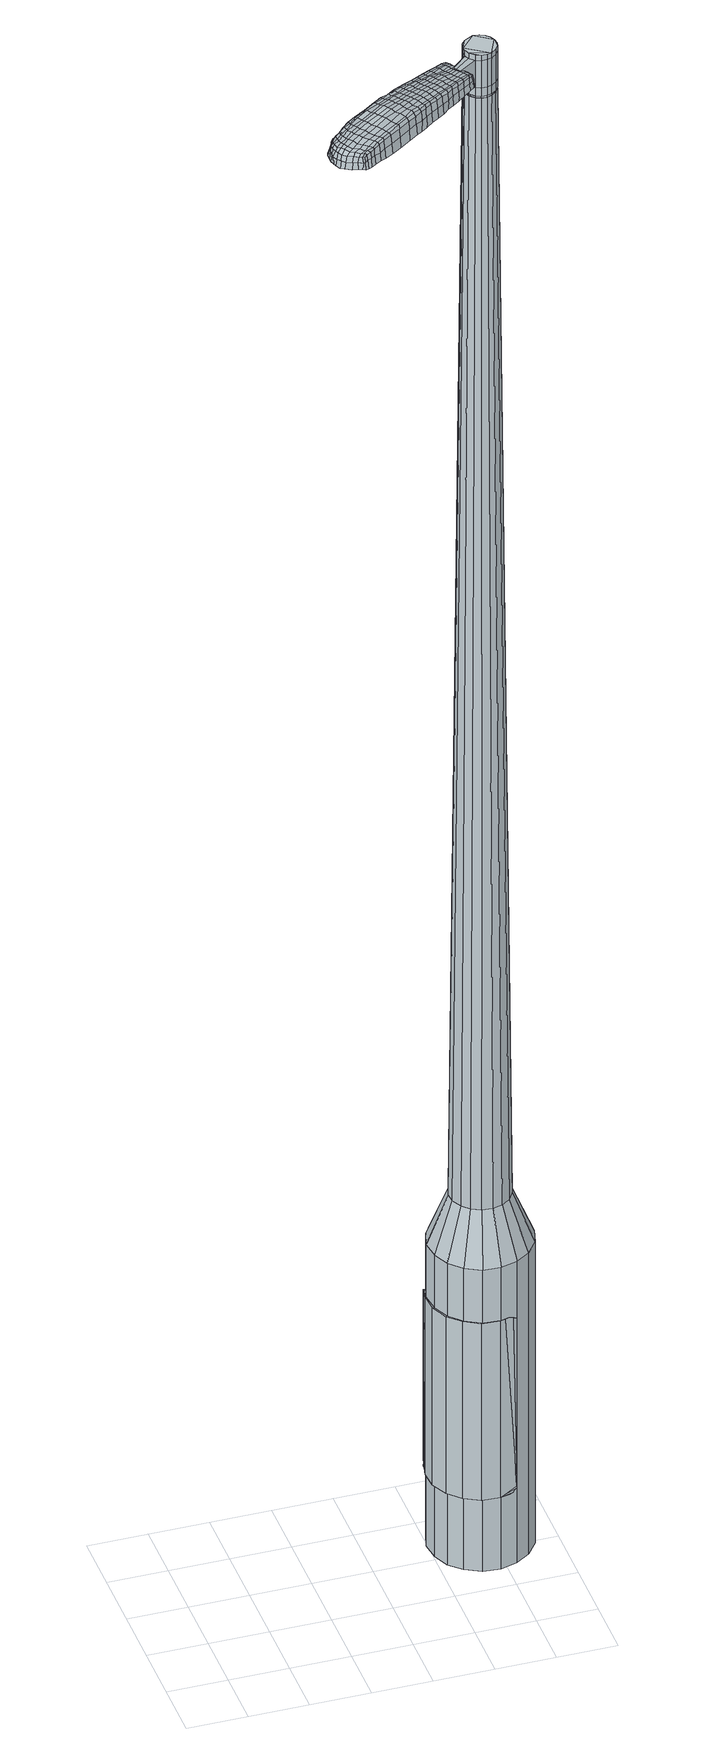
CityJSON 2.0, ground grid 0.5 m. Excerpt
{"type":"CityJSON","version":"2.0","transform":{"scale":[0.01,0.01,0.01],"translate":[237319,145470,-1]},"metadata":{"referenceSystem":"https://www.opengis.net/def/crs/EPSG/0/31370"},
"CityObjects":{
"object1":{"type":"GenericCityObject","attributes":{"cluster":597,"mean_distance_to_centroid":0.221,"new_centroid_x":237321.42,"new_centroid_y":145471.18,"mean_distance_to_camera":27.8,"H1":14.69,"H2":14.58,"Z_final":116.41,"cluster2":-1,"proj_x":237318.41,"proj_y":145466.87,"id_line":72420,"bearing_l":304.95,"distance":5.25,"orientation":"right","G_obj":214.95},"geometry":[{"type":"MultiSurface","lod":"2","boundaries":[[[0,1,2,3]],[[1,4,5,2]],[[4,6,7,5]],[[6,8,9,7]],[[8,10,11,9]],[[10,12,13,11]],[[12,14,15,13]],[[14,16,17,15]],[[16,18,19,17]],[[18,20,21,19]],[[20,22,23,21]],[[22,24,25,23]],[[24,26,27,25]],[[26,28,29,27]],[[28,30,31,29]],[[30,32,33,31]],[[32,34,35,33]],[[34,0,3,35]],[[36,37,38,39]],[[38,40,41,42]],[[41,43,42]],[[42,44,45,46]],[[45,47,46]],[[46,48,49,50]],[[49,51,50]],[[42,46,50,38]],[[50,52,39,38]],[[53,36,39]],[[2,5,7,35]],[[7,9,11,15]],[[11,13,15]],[[15,17,19,23]],[[19,21,23]],[[23,25,27,31]],[[27,29,31]],[[15,23,31,7]],[[31,33,35,7]],[[3,2,35]],[[1,0,54,55]],[[0,34,56,54]],[[34,32,57,56]],[[32,30,58,57]],[[30,28,59,58]],[[28,26,60,59]],[[26,24,61,60]],[[24,22,62,61]],[[22,20,63,62]],[[20,18,64,63]],[[18,16,65,64]],[[16,14,66,65]],[[14,12,67,66]],[[12,10,68,67]],[[10,8,69,68]],[[8,6,70,69]],[[6,4,71,70]],[[4,1,55,71]],[[55,54,72,73]],[[54,56,74,72]],[[56,57,75,74]],[[57,58,76,75]],[[58,59,77,76]],[[59,60,78,77]],[[60,61,79,78]],[[61,62,80,79]],[[62,63,81,80]],[[63,64,82,81]],[[64,65,83,82]],[[65,66,84,83]],[[66,67,85,84]],[[67,68,86,85]],[[68,69,87,86]],[[69,70,88,87]],[[70,71,89,88]],[[71,55,73,89]],[[90,91,92,93]],[[94,95,91,90]],[[96,97,95,94]],[[76,98,97,96]],[[99,100,98,76]],[[101,102,100,99]],[[103,104,102,101]],[[105,106,104,103]],[[81,107,106,105]],[[82,108,107,81]],[[83,109,108,82]],[[84,110,109,83]],[[111,112,110,84]],[[86,113,112,111]],[[114,115,113,86]],[[116,117,115,114]],[[118,119,117,116]],[[93,92,119,118]],[[120,121,122,123]],[[124,120,123,125]],[[126,124,125,127]],[[128,126,127,129]],[[130,128,129,131]],[[132,130,131,133]],[[134,132,133,135]],[[136,134,135,137]],[[138,136,137,139]],[[140,138,139,141]],[[142,140,141,143]],[[144,142,143,145]],[[146,144,145,147]],[[148,146,147,149]],[[150,148,149,151]],[[152,150,151,153]],[[73,72,90,93]],[[72,74,94,90]],[[74,75,96,94]],[[75,76,96]],[[77,99,76]],[[77,78,101,99]],[[78,79,103,101]],[[79,80,105,103]],[[80,81,105]],[[85,111,84]],[[85,86,111]],[[87,114,86]],[[87,88,116,114]],[[88,89,118,116]],[[89,73,93,118]],[[154,155,92,91]],[[155,156,119,92]],[[156,157,117,119]],[[157,158,115,117]],[[158,113,115]],[[159,112,113]],[[159,110,112]],[[160,106,107]],[[160,161,104,106]],[[161,162,102,104]],[[162,163,100,102]],[[163,98,100]],[[164,97,98]],[[164,165,95,97]],[[165,154,91,95]],[[39,52,152,166]],[[155,154,167,153]],[[53,39,166,121]],[[154,165,122,167]],[[36,53,121,120]],[[165,164,123,122]],[[37,36,120,124]],[[164,98,125,123]],[[38,37,124,126]],[[98,163,127,125]],[[40,38,126,128]],[[163,162,129,127]],[[41,40,128,130]],[[162,161,131,129]],[[43,41,130,132]],[[161,160,133,131]],[[42,43,132,134]],[[160,107,135,133]],[[44,42,134,136]],[[107,108,137,135]],[[45,44,136,138]],[[108,109,139,137]],[[47,45,138,140]],[[109,110,141,139]],[[46,47,140,142]],[[110,159,143,141]],[[48,46,142,144]],[[159,113,145,143]],[[49,48,144,146]],[[113,158,147,145]],[[51,49,146,148]],[[158,157,149,147]],[[50,51,148,150]],[[157,156,151,149]],[[52,50,150,152]],[[156,155,153,151]],[[152,153,168,169]],[[153,167,170,168]],[[167,122,171,170]],[[122,121,172,171]],[[121,166,173,172]],[[166,152,169,173]],[[174,175,176,177]],[[178,174,177,179]],[[174,178,180,181]],[[175,174,181,182]],[[183,184,185,186]],[[187,183,186,188]],[[183,187,189,190]],[[184,183,190,191]],[[192,193,194,195]],[[196,192,195,197]],[[192,196,198,199]],[[193,192,199,200]],[[201,202,203,204]],[[205,201,204,206]],[[201,205,207,208]],[[202,201,208,209]],[[210,211,212,213]],[[214,210,213,215]],[[210,214,216,217]],[[211,210,217,218]],[[219,220,221,222]],[[223,219,222,224]],[[219,223,225,226]],[[220,219,226,227]],[[228,229,230,231]],[[220,228,231,221]],[[228,220,227,232]],[[229,228,232,233]],[[234,235,236,237]],[[229,234,237,230]],[[234,229,233,238]],[[235,234,238,239]],[[240,178,179,241]],[[235,240,241,236]],[[240,235,239,242]],[[178,240,242,180]],[[243,244,245,246]],[[247,243,246,248]],[[243,247,249,250]],[[244,243,250,251]],[[252,253,254,255]],[[244,252,255,245]],[[252,244,251,256]],[[253,252,256,257]],[[258,259,260,261]],[[253,258,261,254]],[[258,253,257,262]],[[259,258,262,263]],[[264,265,266,267]],[[259,264,267,260]],[[264,259,263,268]],[[265,264,268,269]],[[270,175,182,271]],[[265,270,271,266]],[[270,265,269,272]],[[175,270,272,176]],[[273,274,275,276]],[[277,273,276,278]],[[273,277,279,280]],[[274,273,280,281]],[[282,283,284,285]],[[274,282,285,275]],[[282,274,281,286]],[[283,282,286,287]],[[288,289,290,291]],[[283,288,291,284]],[[288,283,287,292]],[[289,288,292,293]],[[294,187,188,295]],[[289,294,295,290]],[[294,289,293,296]],[[187,294,296,189]],[[297,298,299,300]],[[301,297,300,302]],[[297,301,303,304]],[[298,297,304,305]],[[306,307,308,309]],[[298,306,309,299]],[[306,298,305,310]],[[307,306,310,311]],[[312,313,314,315]],[[307,312,315,308]],[[312,307,311,316]],[[313,312,316,317]],[[318,319,320,321]],[[313,318,321,314]],[[318,313,317,322]],[[319,318,322,323]],[[324,184,191,325]],[[319,324,325,320]],[[324,319,323,326]],[[184,324,326,185]],[[327,213,212,328]],[[329,327,328,330]],[[327,329,331,332]],[[213,327,332,215]],[[333,329,330,334]],[[335,333,334,336]],[[333,335,337,338]],[[329,333,338,331]],[[339,335,336,340]],[[341,339,340,342]],[[339,341,343,344]],[[335,339,344,337]],[[345,341,342,346]],[[347,345,346,348]],[[345,347,349,350]],[[341,345,350,343]],[[351,347,348,352]],[[202,351,352,203]],[[351,202,209,353]],[[347,351,353,349]],[[354,355,200,199]],[[356,354,199,198]],[[354,356,357,358]],[[355,354,358,359]],[[360,361,359,358]],[[362,360,358,357]],[[360,362,363,364]],[[361,360,364,365]],[[366,367,365,364]],[[368,366,364,363]],[[366,368,369,370]],[[367,366,370,371]],[[372,373,371,370]],[[374,372,370,369]],[[372,374,207,205]],[[373,372,205,206]],[[375,376,377,378]],[[277,375,378,279]],[[375,277,278,379]],[[376,375,379,380]],[[381,196,197,382]],[[376,381,382,377]],[[381,376,380,383]],[[196,381,383,198]],[[384,385,386,387]],[[223,384,387,225]],[[384,223,224,388]],[[385,384,388,389]],[[390,391,392,393]],[[385,390,393,386]],[[390,385,389,394]],[[391,390,394,395]],[[396,193,200,397]],[[391,396,397,392]],[[396,391,395,398]],[[193,396,398,194]],[[399,400,401,402]],[[181,399,402,182]],[[399,181,180,403]],[[400,399,403,404]],[[405,406,407,408]],[[400,405,408,401]],[[405,400,404,409]],[[406,405,409,410]],[[411,204,203,412]],[[406,411,412,407]],[[411,406,410,413]],[[204,411,413,206]],[[414,415,416,417]],[[186,414,417,188]],[[414,186,185,418]],[[415,414,418,419]],[[420,208,207,421]],[[415,420,421,416]],[[420,415,419,422]],[[208,420,422,209]],[[423,424,425,426]],[[301,423,426,303]],[[423,301,302,427]],[[424,423,427,428]],[[429,214,215,430]],[[424,429,430,425]],[[429,424,428,431]],[[214,429,431,216]],[[432,433,434,435]],[[247,432,435,249]],[[432,247,248,436]],[[433,432,436,437]],[[438,439,440,441]],[[433,438,441,434]],[[438,433,437,442]],[[439,438,442,443]],[[444,211,218,445]],[[439,444,445,440]],[[444,439,443,446]],[[211,444,446,212]],[[447,448,437,436]],[[246,447,436,248]],[[447,246,245,449]],[[448,447,449,450]],[[451,452,443,442]],[[448,451,442,437]],[[451,448,450,453]],[[452,451,453,454]],[[455,328,212,446]],[[452,455,446,443]],[[455,452,454,456]],[[328,455,456,330]],[[457,458,459,460]],[[304,457,460,305]],[[457,304,303,426]],[[458,457,426,425]],[[461,332,331,462]],[[458,461,462,459]],[[461,458,425,430]],[[332,461,430,215]],[[463,464,450,449]],[[255,463,449,245]],[[463,255,254,465]],[[464,463,465,466]],[[467,468,454,453]],[[464,467,453,450]],[[467,464,466,469]],[[468,467,469,470]],[[471,334,330,456]],[[468,471,456,454]],[[471,468,470,472]],[[334,471,472,336]],[[473,474,475,476]],[[310,473,476,311]],[[473,310,305,460]],[[474,473,460,459]],[[477,338,337,478]],[[474,477,478,475]],[[477,474,459,462]],[[338,477,462,331]],[[479,480,466,465]],[[261,479,465,254]],[[479,261,260,481]],[[480,479,481,482]],[[483,484,470,469]],[[480,483,469,466]],[[483,480,482,485]],[[484,483,485,486]],[[487,340,336,472]],[[484,487,472,470]],[[487,484,486,488]],[[340,487,488,342]],[[489,490,491,492]],[[316,489,492,317]],[[489,316,311,476]],[[490,489,476,475]],[[493,344,343,494]],[[490,493,494,491]],[[493,490,475,478]],[[344,493,478,337]],[[495,496,482,481]],[[267,495,481,260]],[[495,267,266,497]],[[496,495,497,498]],[[499,500,486,485]],[[496,499,485,482]],[[499,496,498,501]],[[500,499,501,502]],[[503,346,342,488]],[[500,503,488,486]],[[503,500,502,504]],[[346,503,504,348]],[[505,506,507,508]],[[322,505,508,323]],[[505,322,317,492]],[[506,505,492,491]],[[509,350,349,510]],[[506,509,510,507]],[[509,506,491,494]],[[350,509,494,343]],[[511,512,498,497]],[[271,511,497,266]],[[511,271,182,402]],[[512,511,402,401]],[[513,514,502,501]],[[512,513,501,498]],[[513,512,401,408]],[[514,513,408,407]],[[515,352,348,504]],[[514,515,504,502]],[[515,514,407,412]],[[352,515,412,203]],[[516,517,419,418]],[[326,516,418,185]],[[516,326,323,508]],[[517,516,508,507]],[[518,353,209,422]],[[517,518,422,419]],[[518,517,507,510]],[[353,518,510,349]],[[519,520,380,379]],[[276,519,379,278]],[[519,276,275,521]],[[520,519,521,522]],[[523,356,198,383]],[[520,523,383,380]],[[523,520,522,524]],[[356,523,524,357]],[[525,526,527,528]],[[226,525,528,227]],[[525,226,225,387]],[[526,525,387,386]],[[529,530,531,532]],[[526,529,532,527]],[[529,526,386,393]],[[530,529,393,392]],[[533,355,359,534]],[[530,533,534,531]],[[533,530,392,397]],[[355,533,397,200]],[[535,536,522,521]],[[285,535,521,275]],[[535,285,284,537]],[[536,535,537,538]],[[539,362,357,524]],[[536,539,524,522]],[[539,536,538,540]],[[362,539,540,363]],[[541,542,543,544]],[[232,541,544,233]],[[541,232,227,528]],[[542,541,528,527]],[[545,546,547,548]],[[542,545,548,543]],[[545,542,527,532]],[[546,545,532,531]],[[549,361,365,550]],[[546,549,550,547]],[[549,546,531,534]],[[361,549,534,359]],[[551,552,538,537]],[[291,551,537,284]],[[551,291,290,553]],[[552,551,553,554]],[[555,368,363,540]],[[552,555,540,538]],[[555,552,554,556]],[[368,555,556,369]],[[557,558,559,560]],[[238,557,560,239]],[[557,238,233,544]],[[558,557,544,543]],[[561,562,563,564]],[[558,561,564,559]],[[561,558,543,548]],[[562,561,548,547]],[[565,367,371,566]],[[562,565,566,563]],[[565,562,547,550]],[[367,565,550,365]],[[567,568,554,553]],[[295,567,553,290]],[[567,295,188,417]],[[568,567,417,416]],[[569,374,369,556]],[[568,569,556,554]],[[569,568,416,421]],[[374,569,421,207]],[[570,571,404,403]],[[242,570,403,180]],[[570,242,239,560]],[[571,570,560,559]],[[572,573,410,409]],[[571,572,409,404]],[[572,571,559,564]],[[573,572,564,563]],[[574,373,206,413]],[[573,574,413,410]],[[574,573,563,566]],[[373,574,566,371]],[[575,576,577,578]],[[578,577,579,580]],[[581,579,577,582]],[[582,577,576,583]],[[584,585,586,587]],[[587,586,588,589]],[[590,588,586,591]],[[591,586,585,592]],[[593,594,595,596]],[[596,595,597,598]],[[599,597,595,600]],[[600,595,594,601]],[[602,603,604,605]],[[605,604,606,607]],[[608,606,604,609]],[[609,604,603,610]],[[611,612,613,614]],[[614,613,615,616]],[[617,615,613,618]],[[618,613,612,619]],[[620,621,622,623]],[[623,622,624,625]],[[626,624,622,627]],[[627,622,621,628]],[[629,630,631,632]],[[632,631,621,620]],[[628,621,631,633]],[[633,631,630,634]],[[635,636,637,638]],[[638,637,630,629]],[[634,630,637,639]],[[639,637,636,640]],[[580,579,641,642]],[[642,641,636,635]],[[640,636,641,643]],[[643,641,579,581]],[[644,645,646,647]],[[647,646,648,649]],[[650,648,646,651]],[[651,646,645,652]],[[653,654,655,656]],[[656,655,645,644]],[[652,645,655,657]],[[657,655,654,658]],[[659,660,661,662]],[[662,661,654,653]],[[658,654,661,663]],[[663,661,660,664]],[[665,666,667,668]],[[668,667,660,659]],[[664,660,667,669]],[[669,667,666,670]],[[583,576,671,672]],[[672,671,666,665]],[[670,666,671,673]],[[673,671,576,575]],[[674,675,676,677]],[[677,676,678,679]],[[680,678,676,681]],[[681,676,675,682]],[[683,684,685,686]],[[686,685,675,674]],[[682,675,685,687]],[[687,685,684,688]],[[689,690,691,692]],[[692,691,684,683]],[[688,684,691,693]],[[693,691,690,694]],[[589,588,695,696]],[[696,695,690,689]],[[694,690,695,697]],[[697,695,588,590]],[[698,699,700,701]],[[701,700,702,703]],[[704,702,700,705]],[[705,700,699,706]],[[707,708,709,710]],[[710,709,699,698]],[[706,699,709,711]],[[711,709,708,712]],[[713,714,715,716]],[[716,715,708,707]],[[712,708,715,717]],[[717,715,714,718]],[[719,720,721,722]],[[722,721,714,713]],[[718,714,721,723]],[[723,721,720,724]],[[592,585,725,726]],[[726,725,720,719]],[[724,720,725,727]],[[727,725,585,584]],[[611,614,728,729]],[[729,728,730,731]],[[732,730,728,733]],[[733,728,614,616]],[[731,730,734,735]],[[735,734,736,737]],[[738,736,734,739]],[[739,734,730,732]],[[737,736,740,741]],[[741,740,742,743]],[[744,742,740,745]],[[745,740,736,738]],[[743,742,746,747]],[[747,746,748,749]],[[750,748,746,751]],[[751,746,742,744]],[[749,748,752,753]],[[753,752,603,602]],[[610,603,752,754]],[[754,752,748,750]],[[601,755,756,600]],[[600,756,757,599]],[[758,757,756,759]],[[759,756,755,760]],[[760,761,762,759]],[[759,762,763,758]],[[764,763,762,765]],[[765,762,761,766]],[[766,767,768,765]],[[765,768,769,764]],[[770,769,768,771]],[[771,768,767,772]],[[772,773,774,771]],[[771,774,775,770]],[[608,775,774,606]],[[606,774,773,607]],[[776,777,778,779]],[[779,778,678,680]],[[679,678,778,780]],[[780,778,777,781]],[[598,597,782,783]],[[783,782,777,776]],[[781,777,782,784]],[[784,782,597,599]],[[785,786,787,788]],[[788,787,624,626]],[[625,624,787,789]],[[789,787,786,790]],[[791,792,793,794]],[[794,793,786,785]],[[790,786,793,795]],[[795,793,792,796]],[[601,594,797,798]],[[798,797,792,791]],[[796,792,797,799]],[[799,797,594,593]],[[800,801,802,803]],[[803,802,582,583]],[[581,582,802,804]],[[804,802,801,805]],[[806,807,808,809]],[[809,808,801,800]],[[805,801,808,810]],[[810,808,807,811]],[[602,605,812,813]],[[813,812,807,806]],[[811,807,812,814]],[[814,812,605,607]],[[815,816,817,818]],[[818,817,587,589]],[[584,587,817,819]],[[819,817,816,820]],[[608,609,821,822]],[[822,821,816,815]],[[820,816,821,823]],[[823,821,609,610]],[[824,825,826,827]],[[827,826,702,704]],[[702,826,703]],[[703,826,825,828]],[[616,615,829,830]],[[830,829,825,824]],[[828,825,829,831]],[[831,829,615,617]],[[832,833,834,835]],[[835,834,648,650]],[[649,648,834,836]],[[836,834,833,837]],[[838,839,840,841]],[[841,840,833,832]],[[837,833,840,842]],[[842,840,839,843]],[[619,612,844,845]],[[845,844,839,838]],[[843,839,844,846]],[[846,844,612,611]],[[837,847,836]],[[836,847,647,649]],[[644,647,847,848]],[[848,847,849]],[[843,850,851,842]],[[842,851,847,837]],[[849,847,851,852]],[[852,851,850,853]],[[611,729,854,846]],[[846,854,850,843]],[[853,850,854,855]],[[855,854,729,731]],[[856,857,858,859]],[[859,858,705,706]],[[704,705,858,827]],[[827,858,857,824]],[[732,733,860,861]],[[861,860,857,856]],[[824,857,860,830]],[[830,860,733,616]],[[849,862,863,848]],[[848,863,656,644]],[[653,656,863,864]],[[864,863,862,865]],[[853,866,867,852]],[[852,867,862,849]],[[865,862,867,868]],[[868,867,866,869]],[[731,735,870,855]],[[855,870,866,853]],[[869,866,870,871]],[[871,870,735,737]],[[872,873,874,875]],[[875,874,711,712]],[[706,711,874,859]],[[859,874,873,856]],[[738,739,876,877]],[[877,876,873,872]],[[856,873,876,861]],[[861,876,739,732]],[[865,878,879,864]],[[864,879,662,653]],[[659,662,879,880]],[[880,879,878,881]],[[869,882,883,868]],[[868,883,878,865]],[[881,878,883,884]],[[884,883,882,885]],[[737,741,886,871]],[[871,886,882,869]],[[885,882,886,887]],[[887,886,741,743]],[[888,889,890,891]],[[891,890,717,718]],[[712,717,890,875]],[[875,890,889,872]],[[744,745,892,893]],[[893,892,889,888]],[[872,889,892,877]],[[877,892,745,738]],[[881,894,895,880]],[[880,895,668,659]],[[665,668,895,896]],[[896,895,894,897]],[[885,898,899,884]],[[884,899,894,881]],[[897,894,899,900]],[[900,899,898,901]],[[743,747,902,887]],[[887,902,898,885]],[[901,898,902,903]],[[903,902,747,749]],[[904,905,906,907]],[[907,906,723,724]],[[718,723,906,891]],[[891,906,905,888]],[[750,751,908,909]],[[909,908,905,904]],[[888,905,908,893]],[[893,908,751,744]],[[897,910,911,896]],[[896,911,672,665]],[[583,672,911,803]],[[803,911,910,800]],[[901,912,913,900]],[[900,913,910,897]],[[800,910,913,809]],[[809,913,912,806]],[[749,753,914,903]],[[903,914,912,901]],[[806,912,914,813]],[[813,914,753,602]],[[820,915,916,819]],[[819,916,727,584]],[[724,727,916,907]],[[907,916,915,904]],[[610,754,917,823]],[[823,917,915,820]],[[904,915,917,909]],[[909,917,754,750]],[[781,918,919,780]],[[780,919,677,679]],[[674,677,919,920]],[[920,919,918,921]],[[599,757,922,784]],[[784,922,918,781]],[[921,918,922,923]],[[923,922,757,758]],[[924,925,926,927]],[[927,926,627,628]],[[626,627,926,788]],[[788,926,925,785]],[[928,929,930,931]],[[931,930,925,924]],[[785,925,930,794]],[[794,930,929,791]],[[760,755,932,933]],[[933,932,929,928]],[[791,929,932,798]],[[798,932,755,601]],[[921,934,935,920]],[[920,935,686,674]],[[683,686,935,936]],[[936,935,934,937]],[[758,763,938,923]],[[923,938,934,921]],[[937,934,938,939]],[[939,938,763,764]],[[940,941,942,943]],[[943,942,633,634]],[[628,633,942,927]],[[927,942,941,924]],[[944,945,946,947]],[[947,946,941,940]],[[924,941,946,931]],[[931,946,945,928]],[[766,761,948,949]],[[949,948,945,944]],[[928,945,948,933]],[[933,948,761,760]],[[937,950,951,936]],[[936,951,692,683]],[[689,692,951,952]],[[952,951,950,953]],[[764,769,954,939]],[[939,954,950,937]],[[953,950,954,955]],[[955,954,769,770]],[[956,957,958,959]],[[959,958,639,640]],[[634,639,958,943]],[[943,958,957,940]],[[960,961,962,963]],[[963,962,957,956]],[[940,957,962,947]],[[947,962,961,944]],[[772,767,964,965]],[[965,964,961,960]],[[944,961,964,949]],[[949,964,767,766]],[[953,966,967,952]],[[952,967,696,689]],[[589,696,967,818]],[[818,967,966,815]],[[770,775,968,955]],[[955,968,966,953]],[[815,966,968,822]],[[822,968,775,608]],[[805,969,970,804]],[[804,970,643,581]],[[640,643,970,959]],[[959,970,969,956]],[[811,971,972,810]],[[810,972,969,805]],[[956,969,972,963]],[[963,972,971,960]],[[607,773,973,814]],[[814,973,971,811]],[[960,971,973,965]],[[965,973,773,772]],[[575,578,177,176]],[[578,580,179,177]],[[590,591,190,189]],[[591,592,191,190]],[[593,596,195,194]],[[596,598,197,195]],[[617,618,217,216]],[[618,619,218,217]],[[620,623,222,221]],[[623,625,224,222]],[[629,632,231,230]],[[632,620,221,231]],[[635,638,237,236]],[[638,629,230,237]],[[580,642,241,179]],[[642,635,236,241]],[[650,651,250,249]],[[651,652,251,250]],[[652,657,256,251]],[[657,658,257,256]],[[658,663,262,257]],[[663,664,263,262]],[[664,669,268,263]],[[669,670,269,268]],[[670,673,272,269]],[[673,575,176,272]],[[680,681,280,279]],[[681,682,281,280]],[[682,687,286,281]],[[687,688,287,286]],[[688,693,292,287]],[[693,694,293,292]],[[694,697,296,293]],[[697,590,189,296]],[[698,701,300,299]],[[701,703,302,300]],[[707,710,309,308]],[[710,698,299,309]],[[713,716,315,314]],[[716,707,308,315]],[[719,722,321,320]],[[722,713,314,321]],[[592,726,325,191]],[[726,719,320,325]],[[776,779,378,377]],[[779,680,279,378]],[[598,783,382,197]],[[783,776,377,382]],[[625,789,388,224]],[[789,790,389,388]],[[790,795,394,389]],[[795,796,395,394]],[[796,799,398,395]],[[799,593,194,398]],[[703,427,302]],[[703,828,428,427]],[[828,831,431,428]],[[831,617,216,431]],[[832,835,435,434]],[[835,650,249,435]],[[838,841,441,440]],[[841,832,434,441]],[[619,845,445,218]],[[845,838,440,445]],[[974,975,976,977]],[[978,979,977,976]],[[980,981,982,983]],[[984,985,986,987]],[[975,988,989,976]],[[990,978,976,989]],[[991,980,983,992]],[[993,994,985,984]],[[988,995,996,989]],[[996,997,990,989]],[[998,991,992,999]],[[1000,994,993,1001]],[[995,1002,1003,996]],[[1003,1004,997,996]],[[1005,998,999,1006]],[[1007,1000,1001,1008]],[[1009,1010,1011,1012]],[[1013,1014,1010,1009]],[[1013,1015,1016,1014]],[[1015,1017,1018,1016]],[[1019,1020,1021,1022]],[[1023,1024,1020,1019]],[[1025,1026,1024,1023]],[[1027,1028,1026,1025]],[[1022,1011,1010,1019]],[[1019,1010,1014,1023]],[[1014,1016,1025,1023]],[[1016,1018,1027,1025]],[[983,982,979,978]],[[992,983,978,990]],[[997,999,992,990]],[[1004,1006,999,997]],[[984,987,981,980]],[[993,984,980,991]],[[1001,993,991,998]],[[1008,1001,998,1005]],[[985,1009,1012,986]],[[994,1013,1009,985]],[[1015,1013,994,1000]],[[1017,1015,1000,1007]],[[1029,1030,1031,1032]],[[1031,1033,1034,1035]],[[1031,1035,1036,1037]],[[1031,1037,1032]],[[1038,1029,1032,1039]],[[1040,1039,1032,1041]],[[1042,1041,1032]],[[1043,1031,1030,1044]],[[1045,1043,1044,1046]],[[1047,1045,1046,1048]],[[1049,1047,1048,1050]],[[1051,1049,1050,1052]],[[1052,1053,1054,1055]],[[1052,1055,1056,1057]],[[1052,1057,1058,1059]],[[1058,1060,1061,1062]],[[1058,1062,1063,1064]],[[1058,1064,1059]],[[1052,1059,1051]],[[1065,1066,1030,1029]],[[1067,1068,1033,1031]],[[1069,1070,1042,1032]],[[1066,1071,1044,1030]],[[1072,1067,1031,1043]],[[1071,1073,1046,1044]],[[1074,1072,1043,1045]],[[1073,1075,1048,1046]],[[1076,1074,1045,1047]],[[1075,1077,1050,1048]],[[1078,1076,1047,1049]],[[1077,1079,1052,1050]],[[1080,1078,1049,1051]],[[1079,1081,1053,1052]],[[1082,1083,1060,1058]],[[1084,1080,1051,1059]],[[1054,1053,1081,1085]],[[1055,1054,1085,1086]],[[1056,1055,1086,1087]],[[1057,1056,1087,1088]],[[1058,1057,1088,1082]],[[1089,1065,1029,1038]],[[1090,1089,1038,1039]],[[1091,1090,1039,1040]],[[1092,1091,1040,1041]],[[1070,1092,1041,1042]],[[1034,1033,1068,1093]],[[1061,1060,1083,1094]],[[1035,1034,1093,1095]],[[1036,1035,1095,1096]],[[1037,1036,1096,1097]],[[1032,1037,1097,1069]],[[1062,1061,1094,1098]],[[1063,1062,1098,1099]],[[1064,1063,1099,1100]],[[1059,1064,1100,1084]]]}]}
},
"vertices":[
[207,91,384],[201,104,384],[201,104,96],[207,91,96],[199,119,384],[199,119,96],[203,133,384],[203,133,96],[211,145,384],[211,145,96],[224,154,384],[224,154,96],[238,157,384],[238,157,96],[252,156,384],[252,156,96],[266,150,384],[266,150,96],[276,139,384],[276,139,96],[282,126,384],[282,126,96],[284,111,384],[284,111,96],[280,97,384],[280,97,96],[271,85,384],[271,85,96],[259,77,384],[259,77,96],[245,73,384],[245,73,96],[230,74,384],[230,74,96],[217,81,384],[217,81,96],[238,102,1524],[243,102,1524],[247,103,1524],[230,108,1524],[251,106,1524],[254,110,1524],[254,119,1524],[255,114,1524],[252,123,1524],[249,126,1524],[240,129,1524],[245,128,1524],[236,127,1524],[232,125,1524],[228,116,1524],[229,121,1524],[228,112,1524],[234,104,1524],[221,101,429],[217,109,429],[227,95,429],[235,91,429],[244,90,429],[252,92,429],[259,97,429],[264,105,429],[266,113,429],[266,122,429],[262,130,429],[256,136,429],[248,140,429],[239,140,429],[231,138,429],[224,133,429],[219,126,429],[216,117,429],[230,108,1483],[228,112,1483],[234,104,1483],[238,102,1483],[243,102,1483],[247,103,1483],[251,106,1483],[254,110,1483],[255,114,1483],[254,119,1483],[252,123,1483],[249,126,1483],[245,128,1483],[240,129,1483],[236,127,1483],[232,125,1483],[229,121,1483],[228,116,1483],[231,108,1483],[231,108,1485],[229,112,1485],[229,112,1483],[234,105,1483],[234,105,1485],[238,103,1483],[238,103,1485],[243,102,1485],[247,104,1483],[247,104,1485],[250,106,1483],[250,106,1485],[253,110,1483],[253,110,1485],[254,114,1483],[254,114,1485],[254,119,1485],[252,123,1485],[249,126,1485],[245,128,1485],[240,128,1483],[240,128,1485],[236,127,1485],[232,124,1483],[232,124,1485],[230,121,1483],[230,121,1485],[229,116,1483],[229,116,1485],[238,102,1519],[234,104,1519],[234,104,1493],[238,102,1493],[243,102,1519],[243,102,1493],[247,103,1519],[247,103,1493],[251,106,1519],[251,106,1493],[254,110,1519],[254,110,1493],[255,114,1519],[255,114,1493],[254,119,1519],[254,119,1493],[252,123,1519],[252,123,1493],[249,126,1519],[249,126,1493],[245,128,1519],[245,128,1493],[240,129,1519],[240,129,1493],[236,127,1519],[236,127,1493],[232,125,1519],[232,125,1493],[229,121,1519],[229,121,1493],[228,116,1519],[228,116,1493],[228,112,1519],[228,112,1493],[230,108,1485],[228,112,1485],[228,116,1485],[229,121,1485],[232,125,1485],[240,129,1485],[255,114,1485],[254,110,1485],[251,106,1485],[247,103,1485],[238,102,1485],[234,104,1485],[230,108,1519],[230,108,1493],[213,99,1513],[213,99,1518],[215,97,1513],[217,94,1513],[217,94,1518],[215,97,1518],[143,70,1519],[149,74,1518],[147,75,1509],[141,71,1510],[136,66,1519],[134,66,1510],[138,65,1526],[145,70,1525],[151,73,1525],[165,39,1519],[171,43,1518],[171,45,1525],[165,40,1525],[158,34,1519],[158,35,1526],[158,32,1510],[165,37,1510],[170,41,1509],[95,11,1519],[93,14,1519],[92,14,1513],[94,10,1513],[98,8,1519],[97,8,1513],[99,9,1524],[96,12,1524],[94,15,1524],[156,54,1530],[162,58,1529],[160,60,1529],[154,56,1530],[148,48,1531],[146,51,1531],[150,45,1530],[158,50,1530],[164,55,1529],[222,100,1512],[220,102,1512],[219,101,1517],[221,99,1517],[223,97,1512],[222,97,1517],[223,97,1506],[221,99,1506],[219,102,1506],[95,35,1519],[98,38,1519],[96,38,1512],[94,36,1512],[94,34,1518],[92,34,1512],[95,33,1522],[96,34,1523],[99,37,1524],[101,41,1519],[106,44,1519],[104,45,1512],[100,41,1512],[103,40,1524],[107,44,1525],[110,48,1519],[117,53,1519],[115,53,1511],[109,48,1511],[112,47,1526],[118,52,1526],[126,59,1519],[124,60,1510],[128,58,1526],[206,109,1513],[200,105,1513],[201,105,1518],[207,109,1517],[211,112,1512],[211,111,1516],[210,112,1506],[205,110,1507],[198,106,1507],[193,101,1514],[187,97,1515],[188,97,1520],[194,101,1519],[192,102,1507],[185,98,1507],[180,94,1515],[174,90,1516],[175,89,1522],[182,93,1521],[179,94,1508],[172,90,1508],[168,86,1517],[161,82,1517],[163,81,1524],[169,85,1523],[166,86,1508],[160,82,1509],[155,78,1518],[157,77,1524],[153,79,1509],[115,6,1519],[118,7,1519],[118,8,1524],[115,7,1523],[113,5,1518],[113,6,1522],[113,3,1512],[115,4,1512],[118,5,1512],[122,10,1519],[127,12,1519],[127,14,1525],[122,11,1524],[122,8,1512],[127,11,1512],[132,16,1519],[139,20,1519],[139,22,1526],[132,17,1526],[132,14,1511],[139,18,1511],[148,27,1519],[148,28,1526],[148,25,1510],[223,84,1513],[217,80,1513],[217,78,1507],[223,83,1507],[227,88,1512],[227,87,1506],[226,88,1516],[223,86,1517],[217,81,1518],[211,75,1514],[205,70,1515],[205,69,1507],[211,73,1507],[211,76,1519],[205,72,1520],[200,66,1515],[194,61,1516],[194,59,1508],[199,64,1508],[200,67,1521],[194,63,1522],[188,56,1517],[182,52,1517],[182,50,1509],[188,55,1508],[188,58,1523],[182,54,1524],[176,47,1518],[176,45,1509],[176,49,1524],[216,96,1519],[215,98,1519],[210,92,1520],[209,94,1520],[212,89,1520],[218,94,1519],[204,88,1522],[202,90,1522],[198,83,1523],[196,86,1523],[200,81,1523],[206,85,1521],[192,79,1524],[190,81,1524],[186,75,1525],[184,77,1525],[188,72,1525],[194,76,1524],[180,71,1526],[178,73,1526],[174,66,1527],[172,69,1527],[176,63,1527],[182,68,1526],[168,62,1528],[166,65,1528],[170,59,1528],[99,14,1527],[97,17,1527],[102,11,1526],[105,13,1527],[102,16,1528],[100,19,1528],[108,20,1529],[105,23,1529],[110,17,1528],[116,21,1530],[114,24,1530],[111,27,1530],[120,28,1531],[117,31,1531],[122,25,1530],[130,30,1531],[127,33,1531],[125,37,1531],[138,41,1531],[136,44,1531],[140,38,1531],[111,4,1518],[107,5,1519],[107,4,1513],[110,3,1513],[111,6,1523],[108,6,1523],[103,6,1519],[102,5,1513],[104,7,1524],[93,31,1518],[92,29,1518],[93,29,1523],[94,32,1523],[91,32,1513],[90,29,1513],[91,25,1519],[91,21,1519],[92,22,1524],[92,26,1523],[90,25,1513],[90,21,1513],[91,18,1519],[93,18,1524],[91,17,1513],[146,69,1528],[147,67,1528],[153,71,1528],[152,72,1527],[139,64,1528],[139,62,1529],[148,64,1529],[150,62,1530],[156,66,1529],[154,68,1528],[141,60,1529],[142,57,1530],[152,59,1530],[158,63,1529],[144,54,1531],[164,42,1528],[163,44,1529],[156,38,1529],[157,37,1528],[170,46,1527],[169,48,1528],[160,47,1529],[153,42,1530],[166,51,1528],[228,90,1512],[227,92,1512],[226,91,1517],[227,90,1517],[228,89,1506],[227,91,1506],[225,94,1512],[224,94,1517],[225,93,1506],[213,112,1512],[214,111,1512],[213,111,1506],[212,112,1506],[212,111,1517],[213,110,1517],[215,109,1512],[217,107,1512],[216,106,1506],[214,109,1506],[215,108,1517],[216,106,1517],[219,104,1512],[218,104,1506],[218,103,1517],[208,108,1519],[209,106,1519],[202,104,1520],[203,102,1520],[210,105,1519],[212,103,1519],[204,101,1520],[206,98,1520],[213,100,1519],[207,96,1520],[223,87,1519],[222,88,1519],[216,84,1520],[217,82,1520],[220,91,1519],[214,86,1520],[195,100,1521],[196,98,1521],[189,96,1522],[190,94,1522],[198,96,1521],[199,94,1521],[192,92,1522],[193,90,1523],[201,92,1522],[195,88,1523],[211,78,1521],[210,79,1521],[204,75,1522],[205,73,1522],[208,82,1521],[202,78,1522],[183,92,1523],[184,90,1523],[177,88,1524],[178,86,1524],[185,88,1523],[187,86,1524],[179,84,1525],[181,82,1525],[189,84,1524],[182,80,1525],[199,69,1523],[198,70,1523],[192,66,1524],[193,64,1524],[196,73,1524],[190,69,1525],[170,84,1525],[171,82,1525],[164,80,1526],[165,79,1526],[173,80,1526],[175,78,1526],[167,76,1527],[168,74,1527],[176,75,1526],[170,71,1527],[187,60,1525],[186,61,1525],[180,57,1526],[181,55,1526],[184,64,1526],[178,60,1527],[158,76,1527],[159,75,1527],[161,72,1527],[162,70,1528],[164,67,1528],[176,51,1527],[174,52,1527],[172,56,1528],[113,7,1525],[110,7,1525],[116,9,1526],[114,9,1526],[106,9,1526],[110,11,1527],[96,33,1525],[95,31,1525],[98,33,1526],[99,35,1525],[94,27,1525],[94,24,1526],[98,26,1527],[98,30,1526],[95,20,1526],[99,23,1527],[121,11,1526],[118,12,1527],[126,15,1527],[124,16,1528],[114,14,1528],[120,18,1529],[103,38,1526],[102,36,1527],[107,40,1528],[107,42,1527],[102,33,1527],[103,30,1528],[108,34,1529],[108,37,1528],[104,26,1528],[110,30,1530],[131,18,1528],[129,19,1529],[138,23,1528],[136,24,1529],[126,22,1529],[133,27,1530],[112,46,1528],[113,44,1528],[119,49,1529],[119,51,1528],[113,41,1529],[114,38,1530],[122,43,1530],[120,46,1530],[116,35,1530],[123,40,1531],[148,30,1529],[146,31,1529],[143,34,1530],[129,57,1528],[129,55,1529],[130,53,1530],[132,50,1530],[134,47,1531],[148,73,1509],[150,73,1518],[144,69,1518],[142,69,1509],[137,64,1519],[135,65,1510],[139,63,1525],[146,68,1525],[152,72,1525],[169,46,1525],[169,45,1518],[164,40,1518],[164,42,1525],[157,35,1519],[157,37,1525],[157,33,1510],[164,38,1509],[169,43,1509],[94,15,1513],[95,15,1519],[97,12,1519],[96,12,1513],[99,10,1519],[99,9,1513],[100,11,1524],[98,13,1524],[96,16,1524],[159,60,1528],[161,58,1528],[155,53,1529],[153,56,1529],[148,48,1529],[146,51,1529],[150,45,1529],[157,51,1529],[163,55,1528],[217,100,1516],[218,101,1512],[220,99,1512],[219,98,1516],[221,96,1512],[221,96,1516],[221,95,1506],[219,98,1506],[217,100,1506],[98,37,1512],[99,36,1519],[97,34,1518],[95,35,1512],[96,33,1518],[94,33,1512],[96,32,1522],[98,33,1523],[100,35,1523],[105,43,1512],[107,43,1519],[103,39,1519],[101,40,1512],[104,39,1524],[108,42,1525],[116,51,1511],[118,51,1519],[112,46,1519],[110,47,1511],[113,46,1525],[119,50,1526],[127,57,1519],[125,58,1510],[129,57,1526],[202,103,1518],[200,104,1513],[207,107,1513],[208,107,1517],[211,110,1512],[211,109,1515],[210,110,1506],[206,108,1506],[199,104,1507],[189,95,1520],[188,96,1514],[194,100,1514],[195,99,1519],[193,100,1507],[186,96,1507],[176,87,1522],[175,88,1516],[181,92,1515],[183,91,1521],[180,92,1508],[173,88,1508],[164,79,1523],[162,80,1517],[169,84,1516],[170,83,1522],[167,85,1508],[161,81,1508],[156,76,1517],[158,76,1524],[154,77,1509],[117,10,1523],[117,9,1519],[114,7,1518],[114,9,1523],[113,7,1518],[113,8,1522],[113,5,1512],[114,6,1512],[117,7,1512],[126,16,1525],[126,14,1519],[121,11,1519],[121,13,1524],[121,10,1512],[126,12,1512],[138,23,1526],[138,22,1519],[131,17,1519],[131,19,1525],[131,15,1511],[138,20,1511],[147,28,1519],[147,30,1526],[147,26,1510],[216,80,1507],[216,81,1513],[222,86,1513],[222,84,1506],[226,89,1512],[226,88,1506],[225,89,1515],[222,87,1517],[216,82,1518],[204,70,1507],[204,72,1514],[210,76,1514],[210,75,1507],[210,78,1519],[204,73,1520],[192,61,1508],[192,62,1516],[198,67,1515],[198,65,1508],[198,69,1521],[192,64,1522],[181,51,1508],[181,53,1517],[187,58,1516],[187,56,1508],[187,60,1522],[181,55,1523],[175,49,1517],[175,47,1509],[175,51,1524],[215,96,1518],[214,98,1518],[210,92,1519],[208,94,1519],[211,89,1519],[217,93,1518],[203,87,1520],[202,89,1520],[197,83,1521],[196,85,1521],[199,81,1521],[205,85,1520],[191,79,1523],[190,81,1523],[185,74,1524],[184,77,1524],[187,72,1524],[193,76,1523],[179,70,1525],[177,73,1525],[173,66,1526],[171,68,1526],[175,63,1526],[181,68,1525],[167,62,1527],[165,64,1527],[169,59,1527],[98,17,1526],[100,15,1526],[102,12,1525],[106,14,1526],[103,17,1526],[101,20,1526],[106,23,1528],[108,20,1528],[111,18,1527],[117,22,1528],[114,24,1529],[112,27,1529],[118,31,1530],[120,29,1530],[122,26,1529],[129,31,1530],[127,34,1530],[125,36,1530],[136,44,1530],[137,41,1530],[140,38,1530],[108,6,1513],[108,7,1518],[111,6,1518],[111,5,1512],[111,8,1523],[109,8,1523],[104,8,1519],[103,7,1513],[105,9,1523],[95,29,1523],[94,29,1518],[95,31,1518],[96,31,1523],[93,31,1512],[93,29,1512],[94,22,1523],[93,22,1519],[93,25,1519],[94,26,1523],[92,25,1513],[92,21,1513],[93,18,1519],[95,19,1524],[93,18,1513],[153,70,1527],[147,66,1527],[146,67,1527],[152,71,1526],[139,63,1527],[140,61,1528],[156,65,1528],[150,61,1528],[148,64,1528],[154,68,1527],[141,59,1528],[143,56,1529],[152,59,1529],[158,63,1528],[144,54,1529],[155,39,1528],[162,44,1527],[163,43,1527],[156,38,1527],[169,47,1526],[168,48,1527],[160,47,1528],[153,42,1528],[166,51,1527],[224,90,1516],[225,90,1512],[226,90,1512],[225,90,1516],[225,89,1506],[223,93,1512],[223,93,1516],[223,92,1506],[211,109,1506],[212,109,1512],[212,110,1512],[211,110,1506],[212,109,1516],[212,108,1516],[214,105,1506],[215,105,1512],[214,107,1512],[213,107,1506],[213,107,1516],[215,104,1516],[217,103,1512],[216,103,1506],[216,102,1516],[208,106,1518],[202,103,1519],[202,102,1519],[211,102,1518],[210,104,1518],[204,100,1519],[205,98,1519],[212,100,1518],[207,96,1519],[215,84,1519],[221,88,1518],[221,87,1518],[216,83,1519],[219,90,1518],[213,86,1519],[196,98,1520],[196,99,1520],[189,95,1521],[190,94,1521],[199,94,1520],[197,96,1520],[191,92,1521],[193,90,1521],[200,92,1520],[194,87,1521],[203,75,1521],[209,79,1520],[210,78,1520],[204,74,1521],[207,82,1520],[201,77,1521],[184,90,1522],[183,91,1522],[177,87,1523],[177,86,1523],[187,86,1522],[185,88,1522],[179,84,1523],[180,81,1524],[188,83,1523],[182,79,1524],[191,66,1523],[197,70,1522],[198,69,1522],[192,65,1523],[195,73,1522],[189,69,1523],[171,82,1524],[171,83,1524],[165,79,1525],[165,78,1525],[174,77,1525],[173,80,1524],[166,76,1525],[168,73,1526],[176,75,1525],[170,71,1526],[179,57,1525],[185,61,1524],[186,60,1524],[180,56,1525],[183,64,1524],[177,60,1525],[159,74,1526],[158,75,1526],[162,69,1527],[160,72,1526],[164,67,1527],[174,53,1526],[175,51,1526],[171,56,1526],[111,9,1524],[113,9,1524],[116,10,1525],[114,11,1525],[106,10,1525],[110,12,1525],[99,32,1525],[97,30,1524],[98,32,1524],[100,34,1525],[99,26,1526],[96,24,1525],[96,27,1524],[99,29,1525],[96,20,1525],[100,23,1526],[118,13,1526],[120,13,1526],[125,16,1526],[124,17,1527],[115,15,1526],[120,19,1527],[108,40,1527],[103,36,1526],[104,37,1526],[109,41,1526],[109,34,1528],[104,30,1527],[103,33,1526],[109,37,1527],[105,26,1527],[110,30,1528],[129,20,1527],[131,19,1527],[137,24,1527],[136,25,1528],[126,23,1528],[133,28,1529],[120,48,1528],[113,43,1527],[113,45,1527],[120,49,1527],[122,42,1529],[115,37,1529],[114,41,1528],[121,45,1528],[116,34,1529],[123,39,1530],[145,32,1528],[147,31,1528],[143,35,1529],[130,55,1528],[129,56,1528],[132,49,1529],[131,52,1529],[134,46,1530],[210,110,1508],[214,105,1508],[187,87,1509],[182,94,1509],[169,75,1510],[164,82,1510],[136,53,1512],[131,61,1512],[145,71,1511],[151,64,1511],[121,43,1513],[111,35,1514],[105,42,1514],[116,51,1513],[218,99,1508],[192,81,1509],[174,68,1510],[141,46,1512],[156,56,1511],[127,35,1513],[116,28,1514],[222,94,1508],[196,74,1509],[179,61,1510],[147,38,1512],[161,48,1511],[121,20,1514],[132,28,1513],[226,88,1508],[201,68,1509],[184,54,1510],[152,30,1512],[167,41,1511],[126,13,1514],[137,20,1513],[100,27,1514],[97,23,1514],[93,29,1514],[95,34,1514],[105,20,1514],[101,17,1514],[109,13,1514],[105,11,1514],[114,6,1514],[109,6,1514],[94,18,1515],[94,14,1515],[93,15,1515],[92,22,1515],[97,15,1515],[94,13,1515],[99,11,1515],[95,12,1515],[102,7,1515],[96,11,1515],[248,73,334],[244,72,334],[244,72,165],[258,75,171],[248,73,165],[252,74,165],[255,74,166],[256,75,167],[258,75,169],[252,74,334],[255,74,333],[256,75,332],[258,75,331],[258,75,328],[229,73,165],[229,73,334],[216,80,165],[216,80,334],[206,90,165],[206,90,334],[199,104,165],[199,104,334],[198,119,165],[198,119,334],[199,123,334],[200,127,334],[200,129,333],[201,131,332],[201,133,331],[201,133,328],[199,123,165],[201,133,171],[201,133,169],[201,131,167],[200,129,166],[200,127,165],[247,75,334],[244,74,334],[244,74,165],[247,75,165],[257,78,171],[257,78,328],[230,76,334],[230,76,165],[218,82,334],[218,82,165],[208,92,334],[208,92,165],[202,105,334],[202,105,165],[200,118,334],[200,118,165],[201,122,334],[204,132,328],[204,132,171],[201,122,165],[202,126,334],[203,129,333],[203,131,332],[204,132,331],[251,76,334],[254,77,333],[256,77,332],[257,78,331],[251,76,165],[204,132,169],[254,77,166],[256,77,167],[257,78,169],[203,131,167],[203,129,166],[202,126,165]
]}
